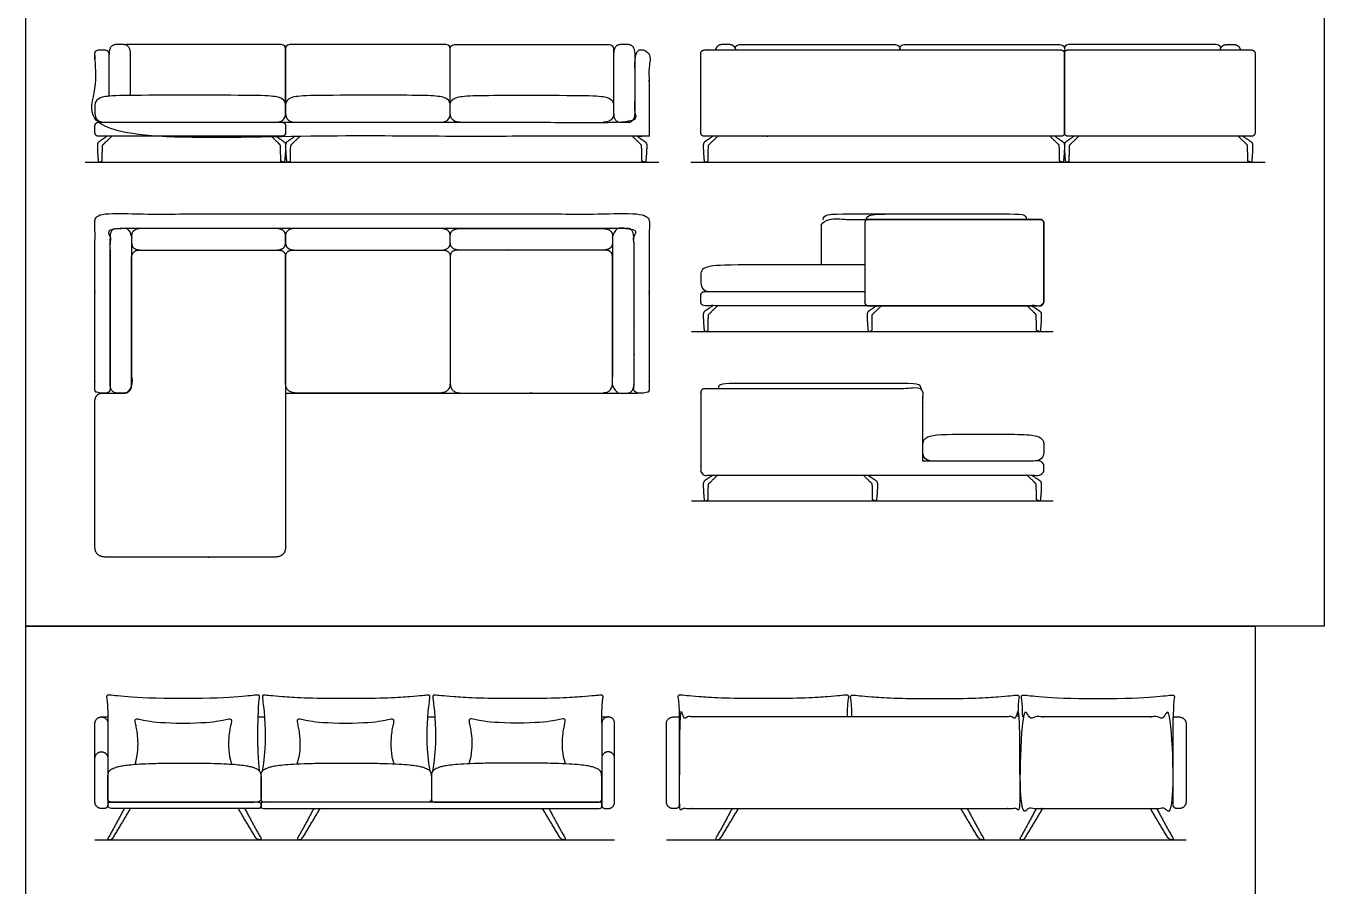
# Model space of a CAD drawing. Header units: metres. Extents: x 0 to 74.2, y -1.2 to 25.5.
# Drawn here: x 27.94 to 35.59, y 12.57 to 17.63 of the extents above; entities that cross this region are included whole.
import ezdxf

# ---------------------------------------------------------------- set-up
doc = ezdxf.new("R2010")
doc.units = ezdxf.units.M
doc.header["$MEASUREMENT"] = 0
for name, color, linetype, true_color in [('AG-DIAGRAM', 7, 'Continuous', 0xfecc66), ('AG-FURNITURE', 7, 'Continuous', 0x66ccff), ('X-VPRT', 6, 'Continuous', 0xff00ff)]:
    doc.layers.add(name, color=color, linetype=linetype, true_color=true_color)

msp = doc.modelspace()

# ---------------------------------------------------------------- linework, layer by layer
at = {"layer": 'AG-DIAGRAM'}
for points in [[(28.2895, 16.8323), (31.6674, 16.8323)], [(31.8555, 16.8323), (35.2387, 16.8323)], [(31.8593, 15.8353), (33.9903, 15.8353)], [(31.8593, 14.8384), (33.9903, 14.8384)], [(28.3465, 12.8445), (31.4072, 12.8445)], [(31.712, 12.8445), (34.7727, 12.8445)]]:
    msp.add_lwpolyline(points, dxfattribs=at)
at = {"layer": 'AG-FURNITURE'}
for p, q in [((28.4058, 17.0672), (29.4098, 17.0672)), ((29.517, 16.3154), (30.391, 16.3154)), ((31.3466, 16.3154), (30.4866, 16.3154)), ((31.9745, 16.0703), (32.8804, 16.0703)), ((29.4691, 15.4734), (31.5417, 15.4734)), ((28.3846, 13.5675), (28.422, 13.5675)), ((29.3081, 13.5675), (29.3453, 13.5675)), ((30.3067, 13.5675), (30.3486, 13.5675)), ((31.3316, 13.5675), (31.3691, 13.5675)), ((31.7882, 13.5597), (31.7882, 13.5584))]:
    msp.add_line(p, q, dxfattribs=at)
msp.add_lwpolyline([(31.3945, 15.5337), (31.3945, 16.2748)], dxfattribs=at)
for points, degree, knots in [([(28.556, 17.2251), (28.556, 17.2746), (28.556, 17.29), (28.556, 17.3173), (28.556, 17.4641), (28.556, 17.5244), (28.5127, 17.5244), (28.4925, 17.5244), (28.4723, 17.5244), (28.429, 17.5244), (28.429, 17.4641), (28.429, 17.3173), (28.429, 17.29), (28.429, 17.2739), (28.429, 17.2206)], 2, [37.178192, 37.178192, 37.178192, 43.116835, 43.116835, 53.666358, 53.666358, 56.958622, 56.958622, 58.550095, 58.550095, 61.842359, 61.842359, 72.391882, 72.391882, 78.597189, 78.597189, 78.597189]), ([(29.4691, 17.1653), (29.4691, 17.2783), (29.4691, 17.3912), (29.4691, 17.5041), (29.4691, 17.5244), (29.4282, 17.5244), (29.3827, 17.5244), (29.0627, 17.5244), (29.0378, 17.5244), (29.0146, 17.5244), (28.993, 17.5244), (28.5859, 17.5244), (28.5554, 17.5244), (28.527, 17.5244), (28.5212, 17.5238)], 3, [-1.111408, -1.111408, -1.111408, -1.111408, 0, 0, 0, 7.300255, 14.600509, 14.600509, 14.600509, 15.156872, 15.156872, 15.156872, 23.013489, 25.322326, 25.322326, 25.322326, 25.322326]), ([(30.4388, 17.1653), (30.4388, 17.2783), (30.4388, 17.3912), (30.4388, 17.5041), (30.4388, 17.5244), (30.3978, 17.5244), (30.3524, 17.5244), (30.0324, 17.5244), (30.0074, 17.5244), (29.9842, 17.5244), (29.9627, 17.5244), (29.5556, 17.5244), (29.5101, 17.5244), (29.4691, 17.5244), (29.4691, 17.5041), (29.4691, 17.3912), (29.4691, 17.2783), (29.4691, 17.1653)], 3, [-1.111408, -1.111408, -1.111408, -1.111408, 0, 0, 0, 7.300255, 14.600509, 14.600509, 14.600509, 15.156872, 15.156872, 15.156872, 23.013489, 30.313744, 30.313744, 30.313744, 31.425152, 31.425152, 31.425152, 31.425152]), ([(30.4388, 17.1653), (30.4388, 17.2783), (30.4388, 17.3912), (30.4388, 17.5041), (30.4388, 17.5244), (30.4798, 17.5244), (30.5252, 17.5244), (30.8452, 17.5244), (30.8702, 17.5244), (30.8933, 17.5244), (30.9149, 17.5244), (31.3144, 17.5244), (31.3598, 17.5244), (31.4008, 17.5244), (31.4008, 17.5041), (31.4008, 17.3912), (31.4008, 17.2783), (31.4008, 17.1653)], 3, [-1.111408, -1.111408, -1.111408, -1.111408, 0, 0, 0, 7.300255, 14.600509, 14.600509, 14.600509, 15.156872, 15.156872, 15.156872, 23.013489, 30.313744, 30.313744, 30.313744, 31.425152, 31.425152, 31.425152, 31.425152]), ([(31.5278, 17.29), (31.5278, 17.2627), (31.5278, 17.1276), (31.5278, 17.0672), (31.4845, 17.0672), (31.4643, 17.0672), (31.4441, 17.0672), (31.4008, 17.0672), (31.4008, 17.1276), (31.4008, 17.2627), (31.4008, 17.29), (31.4008, 17.3173), (31.4008, 17.4641), (31.4008, 17.5244), (31.4441, 17.5244), (31.4643, 17.5244), (31.4845, 17.5244), (31.5278, 17.5244), (31.5278, 17.4641), (31.5278, 17.3173), (31.5278, 17.29)], 2, [13.841787, 13.841787, 13.841787, 24.391311, 24.391311, 27.683574, 27.683574, 29.275047, 29.275047, 32.567311, 32.567311, 43.116835, 43.116835, 53.666358, 53.666358, 56.958622, 56.958622, 58.550095, 58.550095, 61.842359, 61.842359, 72.391882, 72.391882, 72.391882]), ([(32.1214, 17.4927), (32.1128, 17.5244), (32.0814, 17.5244), (32.0612, 17.5244), (32.041, 17.5244), (32.0096, 17.5244), (32.001, 17.4927)], 2, [54.570494, 54.570494, 54.570494, 56.958622, 56.958622, 58.550095, 58.550095, 60.938222, 60.938222, 60.938222]), ([(32.1171, 17.5041), (32.1171, 17.5244), (32.1581, 17.5244), (32.2035, 17.5244), (32.6168, 17.5244), (33.0003, 17.5244), (33.0458, 17.5244), (33.0867, 17.5244), (33.0867, 17.5041), (33.0867, 17.5003), (33.0867, 17.4965), (33.0867, 17.4927)], 3, [-29.201019, -29.201019, -29.201019, -29.201019, -21.900764, -14.600509, -14.600509, -14.600509, -7.300255, 0, 0, 0, 0.037447, 0.037447, 0.037447, 0.037447]), ([(33.0867, 17.4927), (33.0867, 17.4965), (33.0867, 17.5003), (33.0867, 17.5041), (33.0867, 17.5244), (33.1277, 17.5244), (33.1732, 17.5244), (33.5566, 17.5244), (33.97, 17.5244), (34.0154, 17.5244), (34.0564, 17.5244), (34.0564, 17.5041), (34.0564, 17.5003), (34.0564, 17.4965), (34.0564, 17.4725)], 3, [-0.037447, -0.037447, -0.037447, -0.037447, 0, 0, 0, 7.300255, 14.600509, 14.600509, 14.600509, 21.900764, 29.201019, 29.201019, 29.201019, 29.238466, 29.238466, 29.238466, 29.238466]), ([(34.9771, 17.5041), (34.9771, 17.5244), (34.9362, 17.5244), (34.8907, 17.5244), (34.4774, 17.5244), (34.1428, 17.5244), (34.0973, 17.5244), (34.0564, 17.5244), (34.0564, 17.5041), (34.0564, 17.5003), (34.0564, 17.4965), (34.0564, 17.4927)], 3, [-29.201019, -29.201019, -29.201019, -29.201019, -21.900764, -14.600509, -14.600509, -14.600509, -7.300255, 0, 0, 0, 0.037447, 0.037447, 0.037447, 0.037447]), ([(34.9728, 17.4927), (34.9814, 17.5244), (35.0128, 17.5244), (35.033, 17.5244), (35.0532, 17.5244), (35.0846, 17.5244), (35.0932, 17.4927)], 2, [54.570494, 54.570494, 54.570494, 56.958622, 56.958622, 58.550095, 58.550095, 60.938222, 60.938222, 60.938222]), ([(31.9354, 17.4927), (31.9564, 17.4927), (31.9775, 17.4927), (32.584, 17.4927), (34.0362, 17.4927)], 2, [59.746132, 59.746132, 59.746132, 61.405505, 61.405505, 98.01377, 98.01377, 98.01377]), ([(35.1167, 17.4927), (35.1167, 17.4927), (35.1167, 17.4927), (35.1378, 17.4927), (35.1589, 17.4927)], 2, [155.032079, 155.032079, 155.032079, 155.03208, 155.03208, 156.691453, 156.691453, 156.691453]), ([(29.4098, 17.0672), (29.4691, 17.0672), (29.4691, 17.1452), (29.4691, 17.1481), (29.4691, 17.1545), (29.4691, 17.226), (29.298, 17.226), (28.9021, 17.226), (28.5177, 17.226), (28.3465, 17.226), (28.3465, 17.1545), (28.3465, 17.1481), (28.3465, 17.1452), (28.3465, 17.0672), (28.4058, 17.0672)], 3, [0, 0, 0, 0, 4.417297, 8.834594, 13.251891, 17.669188, 22.086485, 22.086485, 22.086485, 26.503782, 30.921079, 35.338376, 39.755673, 44.17297, 44.17297, 44.17297, 44.17297]), ([(30.3794, 17.0672), (30.4388, 17.0672), (30.4388, 17.1452), (30.4388, 17.1481), (30.4388, 17.1545), (30.4388, 17.226), (30.2676, 17.226), (30.0324, 17.226), (29.6403, 17.226), (29.4691, 17.226), (29.4691, 17.1545), (29.4691, 17.1481), (29.4691, 17.1452), (29.4691, 17.0672), (29.5285, 17.0672)], 3, [0, 0, 0, 0, 4.417297, 8.834594, 13.251891, 17.669188, 22.086485, 22.086485, 22.086485, 26.503782, 30.921079, 35.338376, 39.755673, 44.17297, 44.17297, 44.17297, 44.17297]), ([(30.4981, 17.0672), (30.4388, 17.0672), (30.4388, 17.1452), (30.4388, 17.1481), (30.4388, 17.1545), (30.4388, 17.226), (30.61, 17.226), (30.8452, 17.226), (31.2296, 17.226), (31.4008, 17.226), (31.4008, 17.1545), (31.4008, 17.1481), (31.4008, 17.1452), (31.4008, 17.0672), (31.3415, 17.0672)], 3, [0, 0, 0, 0, 4.417297, 8.834594, 13.251891, 17.669188, 22.086485, 22.086485, 22.086485, 26.503782, 30.921079, 35.338376, 39.755673, 44.17297, 44.17297, 44.17297, 44.17297]), ([(28.4176, 16.9847), (28.3885, 16.9652), (28.371, 16.9535), (28.3606, 16.9466), (28.3606, 16.9304), (28.3606, 16.8845), (28.3669, 16.8323), (28.3749, 16.8323), (28.3892, 16.8386), (28.3892, 16.8833), (28.3911, 16.9325), (28.4134, 16.9541), (28.4451, 16.9847)], 2, [-2.148467, -2.148467, -2.148467, -0.490427, -0.490427, 0.637285, 0.637285, 4.686402, 4.686402, 5.704101, 5.704101, 9.462658, 9.462658, 11.904997, 11.904997, 11.904997]), ([(29.4122, 16.9847), (29.4413, 16.9652), (29.4588, 16.9535), (29.4691, 16.9466), (29.4691, 16.9304), (29.4691, 16.8845), (29.4628, 16.8323), (29.4549, 16.8323), (29.4406, 16.8386), (29.4406, 16.8833), (29.4386, 16.9325), (29.4163, 16.9541), (29.3847, 16.9847)], 2, [-2.148467, -2.148467, -2.148467, -0.490427, -0.490427, 0.637285, 0.637285, 4.686402, 4.686402, 5.704101, 5.704101, 9.462658, 9.462658, 11.904997, 11.904997, 11.904997]), ([(29.5261, 16.9847), (29.497, 16.9652), (29.4795, 16.9535), (29.4691, 16.9466), (29.4691, 16.9304), (29.4691, 16.8845), (29.4755, 16.8323), (29.4834, 16.8323), (29.4977, 16.8386), (29.4977, 16.8833), (29.4997, 16.9325), (29.5219, 16.9541), (29.5536, 16.9847)], 2, [-2.148467, -2.148467, -2.148467, -0.490427, -0.490427, 0.637285, 0.637285, 4.686402, 4.686402, 5.704101, 5.704101, 9.462658, 9.462658, 11.904997, 11.904997, 11.904997]), ([(31.5393, 16.9847), (31.5684, 16.9652), (31.5859, 16.9535), (31.5962, 16.9466), (31.5962, 16.9304), (31.5962, 16.8845), (31.5899, 16.8323), (31.5819, 16.8323), (31.5676, 16.8386), (31.5676, 16.8833), (31.5657, 16.9325), (31.5434, 16.9541), (31.5118, 16.9847)], 2, [-2.148467, -2.148467, -2.148467, -0.490427, -0.490427, 0.637285, 0.637285, 4.686402, 4.686402, 5.704101, 5.704101, 9.462658, 9.462658, 11.904997, 11.904997, 11.904997]), ([(31.9863, 16.9847), (31.9572, 16.9652), (31.9397, 16.9535), (31.9293, 16.9466), (31.9293, 16.9304), (31.9293, 16.8845), (31.9356, 16.8323), (31.9436, 16.8323), (31.9579, 16.8386), (31.9579, 16.8833), (31.9598, 16.9325), (31.9821, 16.9541), (32.0138, 16.9847)], 2, [-2.148467, -2.148467, -2.148467, -0.490427, -0.490427, 0.637285, 0.637285, 4.686402, 4.686402, 5.704101, 5.704101, 9.462658, 9.462658, 11.904997, 11.904997, 11.904997]), ([(34.0362, 16.9847), (33.64, 16.9847), (32.6422, 16.9847), (32.6295, 16.9847), (32.6168, 16.9847), (32.6041, 16.9847), (32.5914, 16.9847), (32.1888, 16.9847), (31.9354, 16.9847)], 2, [2.051859, 2.051859, 2.051859, 16.883521, 16.883521, 17.883521, 17.883521, 18.883521, 18.883521, 38.838208, 38.838208, 38.838208]), ([(33.9994, 16.9847), (34.0285, 16.9652), (34.046, 16.9535), (34.0564, 16.9466), (34.0564, 16.9304), (34.0564, 16.8845), (34.05, 16.8323), (34.0421, 16.8323), (34.0278, 16.8386), (34.0278, 16.8833), (34.0259, 16.9325), (34.0036, 16.9541), (33.9719, 16.9847)], 2, [-2.148467, -2.148467, -2.148467, -0.490427, -0.490427, 0.637285, 0.637285, 4.686402, 4.686402, 5.704101, 5.704101, 9.462658, 9.462658, 11.904997, 11.904997, 11.904997]), ([(34.1133, 16.9847), (34.0842, 16.9652), (34.0667, 16.9535), (34.0564, 16.9466), (34.0564, 16.9304), (34.0564, 16.8845), (34.0627, 16.8323), (34.0707, 16.8323), (34.085, 16.8386), (34.085, 16.8833), (34.0869, 16.9325), (34.1092, 16.9541), (34.1408, 16.9847)], 2, [-2.148467, -2.148467, -2.148467, -0.490427, -0.490427, 0.637285, 0.637285, 4.686402, 4.686402, 5.704101, 5.704101, 9.462658, 9.462658, 11.904997, 11.904997, 11.904997]), ([(35.108, 16.9847), (35.1371, 16.9652), (35.1546, 16.9535), (35.1649, 16.9466), (35.1649, 16.9304), (35.1649, 16.8845), (35.1586, 16.8323), (35.1506, 16.8323), (35.1363, 16.8386), (35.1363, 16.8833), (35.1344, 16.9325), (35.1121, 16.9541), (35.0805, 16.9847)], 2, [-2.148467, -2.148467, -2.148467, -0.490427, -0.490427, 0.637285, 0.637285, 4.686402, 4.686402, 5.704101, 5.704101, 9.462658, 9.462658, 11.904997, 11.904997, 11.904997]), ([(32.6351, 16.4922), (32.6428, 16.5275), (32.6485, 16.5275), (32.8062, 16.5275), (33.2203, 16.5275), (33.3139, 16.5275), (33.4074, 16.5275), (33.501, 16.5275), (33.5945, 16.5275), (33.6881, 16.5275), (33.8204, 16.5275), (33.826, 16.5275), (33.833, 16.4957)], 3, [0, 0, 0, 0, 17.531226, 17.531226, 17.531226, 28.580352, 28.580352, 28.580352, 39.629478, 39.629478, 39.629478, 57.160704, 57.160704, 57.160704, 57.160704]), ([(32.8891, 16.4922), (32.8968, 16.5275), (32.9025, 16.5275), (33.1268, 16.5275), (33.2203, 16.5275), (33.3139, 16.5275), (33.4074, 16.5275), (33.501, 16.5275), (33.5945, 16.5275), (33.6881, 16.5275), (33.8204, 16.5275), (33.826, 16.5275), (33.833, 16.4957)], 3, [0, 0, 0, 0, 17.531226, 17.531226, 17.531226, 28.580352, 28.580352, 28.580352, 39.629478, 39.629478, 39.629478, 57.160704, 57.160704, 57.160704, 57.160704]), ([(28.4354, 15.6962), (28.4354, 15.6688), (28.4354, 15.5337), (28.4354, 15.4734), (28.4786, 15.4734), (28.4989, 15.4734), (28.5191, 15.4734), (28.5624, 15.4734), (28.5624, 15.5337), (28.5624, 15.6688), (28.5624, 15.6962), (28.5624, 15.7235), (28.5624, 16.3815), (28.5624, 16.4419), (28.5191, 16.4419), (28.4989, 16.4419), (28.4786, 16.4419), (28.4354, 16.4419), (28.4354, 16.3815), (28.4354, 15.7235), (28.4354, 15.6962)], 2, [13.841787, 13.841787, 13.841787, 24.391311, 24.391311, 27.683574, 27.683574, 29.275047, 29.275047, 32.567311, 32.567311, 43.116835, 43.116835, 53.666358, 53.666358, 56.958622, 56.958622, 58.550095, 58.550095, 61.842359, 61.842359, 72.391882, 72.391882, 72.391882]), ([(28.9992, 16.4419), (29.1025, 16.4419), (29.113, 16.4419), (29.1403, 16.4419), (29.4088, 16.4419), (29.4691, 16.4419), (29.4691, 16.3986), (29.4691, 16.3784), (29.4691, 16.3582), (29.4691, 16.3149), (29.4088, 16.3149), (29.1403, 16.3149), (29.113, 16.3149), (29.1025, 16.3149), (28.9992, 16.3149), (28.8959, 16.3149), (28.8855, 16.3149), (28.8581, 16.3149), (28.6227, 16.3149), (28.5624, 16.3149), (28.5624, 16.3582), (28.5624, 16.3784), (28.5624, 16.3986), (28.5624, 16.4419), (28.6227, 16.4419), (28.8581, 16.4419), (28.8855, 16.4419), (28.8959, 16.4419), (28.9992, 16.4419)], 2, [68.344925, 68.344925, 68.344925, 72.391882, 72.391882, 82.941406, 82.941406, 86.233669, 86.233669, 87.825142, 87.825142, 91.117406, 91.117406, 101.66693, 101.66693, 105.713887, 105.713887, 109.760844, 109.760844, 120.310367, 120.310367, 123.602631, 123.602631, 125.194104, 125.194104, 128.486368, 128.486368, 139.035891, 139.035891, 143.082848, 143.082848, 143.082848]), ([(29.9689, 16.4419), (30.0722, 16.4419), (30.0827, 16.4419), (30.11, 16.4419), (30.3784, 16.4419), (30.4388, 16.4419), (30.4388, 16.3986), (30.4388, 16.3784), (30.4388, 16.3582), (30.4388, 16.3149), (30.3784, 16.3149), (30.11, 16.3149), (30.0827, 16.3149), (30.0722, 16.3149), (29.9689, 16.3149), (29.8656, 16.3149), (29.8551, 16.3149), (29.8278, 16.3149), (29.5295, 16.3149), (29.4691, 16.3149), (29.4691, 16.3582), (29.4691, 16.3784), (29.4691, 16.3986), (29.4691, 16.4419), (29.5295, 16.4419), (29.8278, 16.4419), (29.8551, 16.4419), (29.8656, 16.4419), (29.9689, 16.4419)], 2, [68.344925, 68.344925, 68.344925, 72.391882, 72.391882, 82.941406, 82.941406, 86.233669, 86.233669, 87.825142, 87.825142, 91.117406, 91.117406, 101.66693, 101.66693, 105.713887, 105.713887, 109.760844, 109.760844, 120.310367, 120.310367, 123.602631, 123.602631, 125.194104, 125.194104, 128.486368, 128.486368, 139.035891, 139.035891, 143.082848, 143.082848, 143.082848]), ([(30.9087, 16.4419), (30.8054, 16.4419), (30.7949, 16.4419), (30.7676, 16.4419), (30.4991, 16.4419), (30.4388, 16.4419), (30.4388, 16.3986), (30.4388, 16.3784), (30.4388, 16.3582), (30.4388, 16.3149), (30.4991, 16.3149), (30.7676, 16.3149), (30.7949, 16.3149), (30.8054, 16.3149), (30.9087, 16.3149), (31.012, 16.3149), (31.0225, 16.3149), (31.199, 16.3149), (31.3341, 16.3149), (31.3945, 16.3149), (31.3945, 16.3582), (31.3945, 16.3784), (31.3945, 16.3986), (31.3945, 16.4419), (31.3341, 16.4419), (31.199, 16.4419), (31.0225, 16.4419), (31.012, 16.4419), (30.9087, 16.4419)], 2, [68.344925, 68.344925, 68.344925, 72.391882, 72.391882, 82.941406, 82.941406, 86.233669, 86.233669, 87.825142, 87.825142, 91.117406, 91.117406, 101.66693, 101.66693, 105.713887, 105.713887, 109.760844, 109.760844, 120.310367, 120.310367, 123.602631, 123.602631, 125.194104, 125.194104, 128.486368, 128.486368, 139.035891, 139.035891, 143.082848, 143.082848, 143.082848]), ([(31.5215, 15.6962), (31.5215, 15.6688), (31.5215, 15.5337), (31.5215, 15.4734), (31.4782, 15.4734), (31.458, 15.4734), (31.4377, 15.4734), (31.3945, 15.4734), (31.3945, 15.5337), (31.3945, 15.6688), (31.3945, 15.6962), (31.3945, 15.7235), (31.3945, 16.3815), (31.3945, 16.4419), (31.4377, 16.4419), (31.458, 16.4419), (31.4782, 16.4419), (31.5215, 16.4419), (31.5215, 16.3815), (31.5215, 15.7235), (31.5215, 15.6962)], 2, [13.841787, 13.841787, 13.841787, 24.391311, 24.391311, 27.683574, 27.683574, 29.275047, 29.275047, 32.567311, 32.567311, 43.116835, 43.116835, 53.666358, 53.666358, 56.958622, 56.958622, 58.550095, 58.550095, 61.842359, 61.842359, 72.391882, 72.391882, 72.391882]), ([(30.391, 16.3154), (30.4388, 16.3154), (30.4388, 16.2748), (30.4388, 15.9043), (30.4388, 15.5337), (30.4388, 15.4734), (30.371, 15.4734), (29.979, 15.4734), (29.9689, 15.4734), (29.9588, 15.4734), (29.5369, 15.4734), (29.4691, 15.4734), (29.4691, 15.5337), (29.4691, 15.9043), (29.4691, 16.2748), (29.4691, 16.3154), (29.517, 16.3154)], 2, [0, 0, 0, 3.481085, 3.481085, 5.912389, 5.912389, 9.204653, 9.204653, 10.000389, 10.000389, 10.796126, 10.796126, 14.088389, 14.088389, 16.519693, 16.519693, 20.000778, 20.000778, 20.000778]), ([(30.4866, 16.3154), (30.4388, 16.3154), (30.4388, 16.2748), (30.4388, 15.9043), (30.4388, 15.5337), (30.4388, 15.4734), (30.5066, 15.4734), (30.8986, 15.4734), (30.9087, 15.4734), (30.9188, 15.4734), (31.3267, 15.4734), (31.3945, 15.4734), (31.3945, 15.5337)], 2, [0, 0, 0, 3.481085, 3.481085, 5.912389, 5.912389, 9.204653, 9.204653, 10.000389, 10.000389, 10.796126, 10.796126, 14.088389, 14.088389, 14.088389]), ([(32.8804, 16.229), (32.0804, 16.229), (31.9152, 16.2282), (31.9152, 16.1575), (31.9152, 16.1512), (31.9152, 16.1482), (31.9152, 16.0703), (31.9745, 16.0703)], 3, [22.24018, 22.24018, 22.24018, 22.24018, 26.503782, 30.921079, 35.338376, 39.755673, 44.17297, 44.17297, 44.17297, 44.17297]), ([(31.9863, 15.9877), (31.9572, 15.9683), (31.9397, 15.9566), (31.9293, 15.9496), (31.9293, 15.9335), (31.9293, 15.8876), (31.9356, 15.8353), (31.9436, 15.8353), (31.9579, 15.8417), (31.9579, 15.8863), (31.9598, 15.9355), (31.9821, 15.9571), (32.0138, 15.9877)], 2, [-2.148467, -2.148467, -2.148467, -0.490427, -0.490427, 0.637285, 0.637285, 4.686402, 4.686402, 5.704101, 5.704101, 9.462658, 9.462658, 11.904997, 11.904997, 11.904997]), ([(32.9515, 15.9877), (32.9224, 15.9683), (32.9049, 15.9566), (32.8945, 15.9496), (32.8945, 15.9335), (32.8945, 15.8876), (32.9008, 15.8353), (32.9088, 15.8353), (32.9231, 15.8417), (32.9231, 15.8863), (32.925, 15.9355), (32.9473, 15.9571), (32.979, 15.9877)], 2, [-2.148467, -2.148467, -2.148467, -0.490427, -0.490427, 0.637285, 0.637285, 4.686402, 4.686402, 5.704101, 5.704101, 9.462658, 9.462658, 11.904997, 11.904997, 11.904997]), ([(33.8634, 15.9877), (33.8925, 15.9683), (33.91, 15.9566), (33.9203, 15.9496), (33.9203, 15.9335), (33.9203, 15.8876), (33.914, 15.8353), (33.906, 15.8353), (33.8917, 15.8417), (33.8917, 15.8863), (33.8898, 15.9355), (33.8675, 15.9571), (33.8359, 15.9877)], 2, [-2.148467, -2.148467, -2.148467, -0.490427, -0.490427, 0.637285, 0.637285, 4.686402, 4.686402, 5.704101, 5.704101, 9.462658, 9.462658, 11.904997, 11.904997, 11.904997]), ([(33.8634, 15.9877), (33.8925, 15.9683), (33.91, 15.9566), (33.9203, 15.9496), (33.9203, 15.9335), (33.9203, 15.8876), (33.914, 15.8353), (33.906, 15.8353), (33.8917, 15.8417), (33.8917, 15.8863), (33.8898, 15.9355), (33.8675, 15.9571), (33.8359, 15.9877)], 2, [-2.148467, -2.148467, -2.148467, -0.490427, -0.490427, 0.637285, 0.637285, 4.686402, 4.686402, 5.704101, 5.704101, 9.462658, 9.462658, 11.904997, 11.904997, 11.904997]), ([(33.2145, 15.4952), (33.2068, 15.5305), (33.2011, 15.5305), (33.0434, 15.5305), (32.6293, 15.5305), (32.5358, 15.5305), (32.4422, 15.5305), (32.3487, 15.5305), (32.2551, 15.5305), (32.1616, 15.5305), (32.0292, 15.5305), (32.0236, 15.5305), (32.0167, 15.4988)], 3, [0, 0, 0, 0, 17.531226, 17.531226, 17.531226, 28.580352, 28.580352, 28.580352, 39.629478, 39.629478, 39.629478, 57.160704, 57.160704, 57.160704, 57.160704]), ([(33.2826, 15.0733), (33.2233, 15.0733), (33.2233, 15.1513), (33.2233, 15.1542), (33.2233, 15.1606), (33.2233, 15.2321), (33.3945, 15.2321), (33.5275, 15.2321), (33.7633, 15.2321), (33.9345, 15.2321), (33.9345, 15.1606), (33.9345, 15.1542), (33.9345, 15.1513), (33.9345, 15.0733), (33.8751, 15.0733)], 3, [0, 0, 0, 0, 4.417297, 8.834594, 13.251891, 17.669188, 22.086485, 22.086485, 22.086485, 26.503782, 30.921079, 35.338376, 39.755673, 44.17297, 44.17297, 44.17297, 44.17297]), ([(31.9863, 14.9908), (31.9572, 14.9713), (31.9397, 14.9596), (31.9293, 14.9527), (31.9293, 14.9365), (31.9293, 14.8906), (31.9356, 14.8384), (31.9436, 14.8384), (31.9579, 14.8447), (31.9579, 14.8894), (31.9598, 14.9386), (31.9821, 14.9602), (32.0138, 14.9908)], 2, [-2.148467, -2.148467, -2.148467, -0.490427, -0.490427, 0.637285, 0.637285, 4.686402, 4.686402, 5.704101, 5.704101, 9.462658, 9.462658, 11.904997, 11.904997, 11.904997]), ([(32.8982, 14.9908), (32.9273, 14.9714), (32.9448, 14.9596), (32.9551, 14.9527), (32.9551, 14.9365), (32.9551, 14.8907), (32.9488, 14.8384), (32.9408, 14.8384), (32.9265, 14.8448), (32.9265, 14.8894), (32.9246, 14.9386), (32.9023, 14.9602), (32.8707, 14.9908)], 2, [-2.148467, -2.148467, -2.148467, -0.490427, -0.490427, 0.637285, 0.637285, 4.686402, 4.686402, 5.704101, 5.704101, 9.462658, 9.462658, 11.904997, 11.904997, 11.904997]), ([(33.8634, 14.9908), (33.8925, 14.9713), (33.91, 14.9596), (33.9203, 14.9527), (33.9203, 14.9365), (33.9203, 14.8906), (33.914, 14.8384), (33.906, 14.8384), (33.8917, 14.8447), (33.8917, 14.8894), (33.8898, 14.9386), (33.8675, 14.9602), (33.8359, 14.9908)], 2, [-2.148467, -2.148467, -2.148467, -0.490427, -0.490427, 0.637285, 0.637285, 4.686402, 4.686402, 5.704101, 5.704101, 9.462658, 9.462658, 11.904997, 11.904997, 11.904997]), ([(29.4014, 14.5082), (29.0094, 14.5082), (28.9992, 14.5082), (28.9891, 14.5082), (28.4142, 14.5082)], 2, [32.072891, 32.072891, 32.072891, 32.868627, 32.868627, 33.664364, 33.664364, 33.664364]), ([(29.3081, 13.5675), (29.3096, 13.6421), (29.3172, 13.6902), (29.3174, 13.6992), (29.2225, 13.687), (29.0309, 13.6752), (28.6997, 13.6752), (28.5081, 13.687), (28.4132, 13.6992), (28.4135, 13.6901), (28.4213, 13.6406), (28.4227, 13.5299)], 3, [1.04768, 1.04768, 1.04768, 1.04768, 1.36707, 1.759742, 2.152414, 2.545086, 2.545086, 2.937758, 3.33043, 3.723102, 4.0535, 4.0535, 4.0535, 4.0535]), ([(29.826, 13.675), (29.6087, 13.675), (29.4173, 13.6868), (29.3307, 13.699), (29.331, 13.69), (29.3437, 13.594), (29.3515, 13.4652), (29.3505, 13.3769), (29.3321, 13.248)], 3, [-0.000384, -0.000384, -0.000384, -0.000384, 0.391903, 0.784575, 1.177247, 1.496637, 1.496637, 2.523038, 2.523038, 2.523038, 2.523038]), ([(30.32, 13.248), (30.3015, 13.3769), (30.3005, 13.4652), (30.3083, 13.594), (30.321, 13.69), (30.3213, 13.699), (30.2347, 13.6868), (30.0433, 13.675), (29.826, 13.675)], 3, [-2.523807, -2.523807, -2.523807, -2.523807, -1.497406, -1.497406, -1.178016, -0.785344, -0.392672, -0.000384, -0.000384, -0.000384, -0.000384]), ([(31.331, 13.5299), (31.3325, 13.6404), (31.3403, 13.6899), (31.3406, 13.699), (31.2456, 13.6868), (31.0541, 13.675), (30.6185, 13.675), (30.427, 13.6868), (30.334, 13.699), (30.3343, 13.69), (30.347, 13.594), (30.3548, 13.4652), (30.3538, 13.3769), (30.3354, 13.248)], 3, [-1.508414, -1.508414, -1.508414, -1.508414, -1.178016, -0.785344, -0.392672, 0, 0, 0.392672, 0.785344, 1.178016, 1.497406, 1.497406, 2.523807, 2.523807, 2.523807, 2.523807]), ([(32.7779, 13.5675), (32.7794, 13.6421), (32.7869, 13.6902), (32.7872, 13.6992), (32.6923, 13.687), (32.5007, 13.6752), (32.0652, 13.6752), (31.8736, 13.687), (31.7787, 13.6992), (31.779, 13.6901), (31.7868, 13.6406), (31.7882, 13.5596)], 3, [-1.497406, -1.497406, -1.497406, -1.497406, -1.178016, -0.785344, -0.392672, 0, 0, 0.392672, 0.785344, 1.178016, 1.508414, 1.508414, 1.508414, 1.508414]), ([(32.805, 13.5675), (32.8036, 13.6421), (32.796, 13.6902), (32.7957, 13.6992), (32.8907, 13.687), (33.0822, 13.6752), (33.5044, 13.6752), (33.6959, 13.687), (33.7909, 13.6992), (33.7906, 13.6902), (33.783, 13.6421), (33.7816, 13.5675)], 3, [-1.497406, -1.497406, -1.497406, -1.497406, -1.178016, -0.785344, -0.392672, 0, 0, 0.392672, 0.785344, 1.178016, 1.497406, 1.497406, 1.497406, 1.497406]), ([(33.811, 13.5675), (33.8095, 13.6421), (33.802, 13.6902), (33.8017, 13.6992), (33.8966, 13.687), (34.0882, 13.6752), (34.4194, 13.6752), (34.611, 13.687), (34.7059, 13.6992), (34.7056, 13.6901), (34.6979, 13.6406), (34.6965, 13.5596)], 3, [-1.497406, -1.497406, -1.497406, -1.497406, -1.178016, -0.785344, -0.392672, 0, 0, 0.392672, 0.785344, 1.178016, 1.508414, 1.508414, 1.508414, 1.508414]), ([(28.5834, 13.2886), (28.6015, 13.3506), (28.601, 13.4628), (28.5851, 13.5272), (28.581, 13.5526), (28.594, 13.5593), (28.6325, 13.5451), (28.756, 13.5313), (28.8667, 13.5313), (28.9774, 13.5313), (29.1009, 13.5451), (29.1393, 13.5593), (29.1524, 13.5526), (29.1483, 13.5272), (29.1324, 13.4629), (29.1319, 13.3512), (29.1497, 13.2897)], 3, [-1.849079, -1.849079, -1.849079, -1.849079, -1.565237, -1.252189, -0.939142, -0.626095, -0.313047, 0, 0, 0, 0.313047, 0.626095, 0.939142, 1.252189, 1.565237, 1.847442, 1.847442, 1.847442, 1.847442]), ([(29.5378, 13.2912), (29.5571, 13.3482), (29.5567, 13.4624), (29.5407, 13.5272), (29.5366, 13.5526), (29.5496, 13.5593), (29.5881, 13.5451), (29.7116, 13.5313), (29.8223, 13.5313)], 3, [-1.855306, -1.855306, -1.855306, -1.855306, -1.565237, -1.252189, -0.939142, -0.626095, -0.313047, 0, 0, 0, 0]), ([(29.8223, 13.5313), (29.9329, 13.5313), (30.0565, 13.5451), (30.0949, 13.5593), (30.108, 13.5526), (30.1039, 13.5272), (30.0879, 13.4624), (30.0875, 13.3485), (30.1067, 13.2915)], 3, [0, 0, 0, 0, 0.313047, 0.626095, 0.939142, 1.252189, 1.565237, 1.854738, 1.854738, 1.854738, 1.854738]), ([(30.8331, 13.5313), (30.7224, 13.5313), (30.5989, 13.5451), (30.5604, 13.5593), (30.5473, 13.5526), (30.5515, 13.5272), (30.5675, 13.4624), (30.5679, 13.3485), (30.5487, 13.2915)], 3, [0, 0, 0, 0, 0.313047, 0.626095, 0.939142, 1.252189, 1.565237, 1.854738, 1.854738, 1.854738, 1.854738]), ([(31.1176, 13.2912), (31.0983, 13.3482), (31.0986, 13.4624), (31.1147, 13.5272), (31.1188, 13.5526), (31.1057, 13.5593), (31.0673, 13.5451), (30.9437, 13.5313), (30.8331, 13.5313)], 3, [-1.855306, -1.855306, -1.855306, -1.855306, -1.565237, -1.252189, -0.939142, -0.626095, -0.313047, 0, 0, 0, 0])]:
    msp.add_open_spline(points, degree=degree, knots=knots, dxfattribs=at)
for points, weights, degree, knots in [([(29.4098, 17.0672), (30.1236, 17.0672), (31.5151, 17.0672), (31.5278, 17.0672), (31.5278, 17.0799), (31.5278, 17.2762), (31.5278, 17.4725), (31.5278, 17.4927), (31.548, 17.4927), (31.5691, 17.4927), (31.5902, 17.4927), (31.6104, 17.4927), (31.6104, 17.4725), (31.6104, 17.2387), (31.6104, 17.0049), (31.6104, 16.9847), (31.5902, 16.9847), (28.3667, 16.9847), (28.3465, 16.9847), (28.3465, 17.0049), (28.3465, 17.2387), (28.3465, 17.4725), (28.3465, 17.4927), (28.3667, 17.4927), (28.3877, 17.4927), (28.4088, 17.4927), (28.429, 17.4927), (28.429, 17.4725), (28.429, 17.3465), (28.429, 17.2206)], [0.949094325794, 1, 1, 0.707106781187, 1, 1, 1, 0.707106781187, 1, 1, 1, 0.707106781187, 1, 1, 1, 0.707106781187, 1, 1, 0.707106781187, 1, 1, 1, 0.707106781187, 1, 1, 1, 0.707106781187, 1, 1, 1], 2, [2.202307, 2.202307, 2.202307, 11.908125, 11.908125, 12.693523, 12.693523, 28.14821, 28.14821, 29.397485, 29.397485, 31.056858, 31.056858, 32.306134, 32.306134, 50.715507, 50.715507, 51.964782, 93.874155, 93.874155, 95.123431, 95.123431, 113.532804, 113.532804, 114.782079, 114.782079, 116.441452, 116.441452, 117.690728, 117.690728, 127.608435, 127.608435, 127.608435]), ([(29.9689, 16.4419), (29.3382, 16.4419), (28.4556, 16.4419), (28.4354, 16.4419), (28.4354, 16.4217), (28.4354, 15.9576), (28.4354, 15.4936), (28.4354, 15.4734), (28.4152, 15.4734), (28.3909, 15.4734), (28.3667, 15.4734), (28.3465, 15.4734), (28.3465, 15.4936), (28.3465, 16.0004), (28.3465, 16.5073), (28.3465, 16.5275), (28.3667, 16.5275), (29.2969, 16.5275), (29.9689, 16.5275)], [1, 1, 1, 0.707106781187, 1, 1, 1, 0.707106781187, 1, 1, 1, 0.707106781187, 1, 1, 1, 0.707106781187, 1, 1, 1], 2, [70.51051, 70.51051, 70.51051, 78.984405, 78.984405, 80.23368, 80.23368, 115.468375, 115.468375, 116.71765, 116.71765, 118.49064, 118.49064, 119.739915, 119.739915, 158.941874, 158.941874, 160.19115, 160.19115, 173.64355, 173.64355, 173.64355]), ([(29.9689, 16.5275), (30.6409, 16.5275), (31.5902, 16.5275), (31.6104, 16.5275), (31.6104, 16.5073), (31.6104, 16.0004), (31.6104, 15.4936), (31.6104, 15.4734), (31.5902, 15.4734), (31.5659, 15.4734), (31.5417, 15.4734), (31.5215, 15.4734), (31.5215, 15.4936), (31.5215, 15.9576), (31.5215, 16.4217), (31.5215, 16.4419), (31.5013, 16.4419), (30.5996, 16.4419), (29.9689, 16.4419)], [1, 1, 1, 0.707106781187, 1, 1, 1, 0.707106781187, 1, 1, 1, 0.707106781187, 1, 1, 1, 0.707106781187, 1, 1, 1], 2, [173.64355, 173.64355, 173.64355, 187.09595, 187.09595, 188.345226, 188.345226, 227.547185, 227.547185, 228.79646, 228.79646, 230.56945, 230.56945, 231.818725, 231.818725, 267.053419, 267.053419, 268.302695, 268.302695, 276.77659, 276.77659, 276.77659]), ([(32.6264, 16.229), (32.6264, 16.3523), (32.6264, 16.4755), (32.6264, 16.4957), (32.6466, 16.4957), (33.154, 16.4957), (33.4074, 16.4957), (33.6608, 16.4957), (33.9143, 16.4957)], [1, 1, 1, 0.707106781187, 1, 1, 1, 1, 1], 2, [29.224408, 29.224408, 29.224408, 38.930632, 38.930632, 40.179908, 40.179908, 60.134594, 60.134594, 80.089281, 80.089281, 80.089281]), ([(33.9143, 16.4957), (33.9345, 16.4957), (33.9345, 16.4755), (33.9345, 16.2417), (33.9345, 16.0079), (33.9345, 15.9877), (33.9143, 15.9877), (33.6608, 15.9877), (33.4074, 15.9877), (33.154, 15.9877), (32.9006, 15.9877), (32.8804, 15.9877), (32.8804, 16.0079), (32.8804, 16.2417), (32.8804, 16.4755), (32.8804, 16.4957), (32.9006, 16.4957), (33.154, 16.4957), (33.4074, 16.4957), (33.6608, 16.4957), (33.9143, 16.4957)], [1, 0.707106781187, 1, 1, 1, 0.707106781187, 1, 1, 1, 1, 1, 0.707106781187, 1, 1, 1, 0.707106781187, 1, 1, 1, 1, 1], 2, [-41.545314, -41.545314, -41.545314, -40.296038, -40.296038, -21.886665, -21.886665, -20.637389, -20.637389, -0.682703, -0.682703, 19.271984, 19.271984, 20.521259, 20.521259, 38.930632, 38.930632, 40.179908, 40.179908, 60.134594, 60.134594, 80.089281, 80.089281, 80.089281]), ([(33.9143, 16.4957), (33.9345, 16.4957), (33.9345, 16.4755), (33.9345, 16.2417), (33.9345, 16.0079), (33.9345, 15.9877), (33.9143, 15.9877), (33.6608, 15.9877), (33.4074, 15.9877), (33.2367, 15.9877), (32.9509, 15.9878)], [1, 0.707106781187, 1, 1, 1, 0.707106781187, 1, 1, 1, 1, 1], 2, [-41.545314, -41.545314, -41.545314, -40.296038, -40.296038, -21.886664, -21.886664, -20.637388, -20.637388, -0.682701, -0.682701, 12.755792, 12.755792, 12.755792]), ([(32.9509, 15.9878), (32.6956, 15.9877), (32.4422, 15.9877), (32.1888, 15.9877), (31.9354, 15.9877), (31.9152, 15.9877), (31.9152, 16.0079), (31.9152, 16.0344), (31.9152, 16.0501), (31.9152, 16.0703), (31.9354, 16.0703), (31.9549, 16.0703), (31.9745, 16.0703)], [0.965740065687, 1, 1, 1, 1, 0.707106781187, 1, 1, 1, 0.707106781187, 1, 1, 1], 2, [-20.715469, -20.715469, -20.715469, -0.735812, -0.735812, 19.243846, 19.243846, 20.494685, 20.494685, 38.927095, 38.927095, 40.177934, 40.177934, 41.721031, 41.721031, 41.721031]), ([(31.9354, 15.4988), (31.9152, 15.4988), (31.9152, 15.4786), (31.9152, 15.2448), (31.9152, 15.011), (31.9152, 14.9908), (31.9354, 14.9908), (32.1888, 14.9908), (32.4422, 14.9908), (32.6129, 14.9908), (32.8987, 14.9908)], [1, 0.707106781187, 1, 1, 1, 0.707106781187, 1, 1, 1, 1, 1], 2, [-41.545314, -41.545314, -41.545314, -40.296038, -40.296038, -21.886664, -21.886664, -20.637388, -20.637388, -0.682701, -0.682701, 12.755792, 12.755792, 12.755792]), ([(33.2233, 15.0733), (33.2233, 15.276), (33.2233, 15.4786), (33.2233, 15.4988), (33.2031, 15.4988), (32.6956, 15.4988), (32.4422, 15.4988), (32.1888, 15.4988), (31.9354, 15.4988)], [1, 1, 1, 0.707106781187, 1, 1, 1, 1, 1], 2, [22.975946, 22.975946, 22.975946, 38.930632, 38.930632, 40.179908, 40.179908, 60.134594, 60.134594, 80.089281, 80.089281, 80.089281]), ([(32.8987, 14.9908), (33.154, 14.9908), (33.4074, 14.9908), (33.6608, 14.9908), (33.9143, 14.9908), (33.9345, 14.9908), (33.9345, 15.011), (33.9345, 15.0375), (33.9345, 15.0531), (33.9345, 15.0733), (33.9143, 15.0733), (33.6608, 15.0733), (33.4074, 15.0733), (33.3153, 15.0733), (33.2233, 15.0733)], [0.965740065687, 1, 1, 1, 1, 0.707106781187, 1, 1, 1, 0.707106781187, 1, 1, 1, 1, 1], 2, [-20.715469, -20.715469, -20.715469, -0.743082, -0.743082, 19.229305, 19.229305, 20.479689, 20.479689, 38.905392, 38.905392, 40.155776, 40.155776, 60.128163, 60.128163, 67.384594, 67.384594, 67.384594]), ([(32.7915, 13.5675), (31.9699, 13.5675), (31.796, 13.5675), (31.7882, 13.5675), (31.7882, 13.5597), (31.7882, 13.0477), (31.7882, 13.0364), (31.7882, 13.0286), (31.796, 13.0286), (31.9699, 13.0286), (32.7915, 13.0286)], [1, 1, 1, 0.707106781187, 1, 1, 1, 0.707106781186, 1, 1, 1], 2, [-2.414337, -2.414337, -2.414337, -1.273297, -1.273297, -1.233042, -1.233042, -1.159296, -1.159296, -1.119041, -1.119041, 0.021998, 0.021998, 0.021998]), ([(32.7915, 13.0286), (33.6131, 13.0286), (33.787, 13.0286), (33.7948, 13.0286), (33.7948, 13.0364), (33.7948, 13.0477), (33.7948, 13.5597), (33.7948, 13.5675), (33.787, 13.5675), (33.6131, 13.5675), (32.7915, 13.5675)], [1, 1, 1, 0.707106781186, 1, 1, 1, 0.707106781187, 1, 1, 1], 2, [0.021998, 0.021998, 0.021998, 1.163038, 1.163038, 1.203293, 1.203293, 1.277039, 1.277039, 1.317294, 1.317294, 2.458333, 2.458333, 2.458333]), ([(34.2456, 13.5675), (34.5148, 13.5675), (34.6887, 13.5675), (34.6965, 13.5675), (34.6965, 13.5597), (34.6965, 13.0477), (34.6965, 13.0364), (34.6965, 13.0286), (34.6887, 13.0286), (34.5148, 13.0286), (33.9765, 13.0286), (33.8026, 13.0286), (33.7948, 13.0286), (33.7948, 13.0364), (33.7948, 13.0477), (33.7948, 13.5597), (33.7948, 13.5675), (33.8026, 13.5675), (33.9765, 13.5675), (34.2456, 13.5675)], [1, 1, 1, 0.707106781187, 1, 1, 1, 0.707106781186, 1, 1, 1, 1, 0.707106781186, 1, 1, 1, 0.707106781187, 1, 1, 1], 2, [-2.414337, -2.414337, -2.414337, -1.273297, -1.273297, -1.233042, -1.233042, -1.159296, -1.159296, -1.119041, -1.119041, 0.021998, 1.163038, 1.163038, 1.203293, 1.203293, 1.277039, 1.277039, 1.317294, 1.317294, 2.458333, 2.458333, 2.458333]), ([(28.3465, 13.3243), (28.3465, 13.4006), (28.3465, 13.5294), (28.3465, 13.5675), (28.3846, 13.5675), (28.4227, 13.5675), (28.4227, 13.5294), (28.4227, 13.4064), (28.4227, 13.3243)], [1, 1, 1, 0.707106781187, 1, 0.707106781186, 1, 1, 1], 2, [0.361362, 0.361362, 0.361362, 1.180318, 1.180318, 1.376668, 1.376668, 1.573017, 1.573017, 2.439302, 2.439302, 2.439302]), ([(31.4072, 13.3243), (31.4072, 13.4006), (31.4072, 13.5294), (31.4072, 13.5675), (31.3691, 13.5675), (31.331, 13.5675), (31.331, 13.5294), (31.331, 13.4064), (31.331, 13.3243)], [1, 1, 1, 0.707106781187, 1, 0.707106781186, 1, 1, 1], 2, [0.361362, 0.361362, 0.361362, 1.180318, 1.180318, 1.376668, 1.376668, 1.573017, 1.573017, 2.439302, 2.439302, 2.439302]), ([(31.712, 13.3243), (31.712, 13.4006), (31.712, 13.5294), (31.712, 13.5675), (31.755, 13.5674)], [1, 1, 1, 0.707106781187, 0.952430624998], 2, [4.485906, 4.485906, 4.485906, 5.318982, 5.318982, 5.518717, 5.518717, 5.518717]), ([(34.6965, 13.5584), (34.6965, 13.4064), (34.6965, 13.3243), (34.6965, 13.2013), (34.6965, 13.05), (34.6965, 13.0286), (34.7178, 13.0286), (34.7262, 13.0286), (34.7346, 13.0286), (34.7727, 13.0286), (34.7727, 13.0667), (34.7727, 13.1955), (34.7727, 13.3243), (34.7727, 13.4006), (34.7727, 13.5294), (34.7727, 13.5675), (34.7296, 13.5674), (34.7169, 13.5674), (34.7042, 13.5674), (34.6965, 13.5674), (34.6965, 13.5584)], [1, 1, 1, 1, 1, 0.707106781186, 1, 1, 1, 0.707106781187, 1, 1, 1, 1, 1, 0.707106781187, 0.952430624998, 0.952430624998, 0.952430624998, 0.673470153546, 1], 2, [1.573017, 1.573017, 1.573017, 2.440188, 2.440188, 3.307358, 3.307358, 3.417581, 3.417581, 3.472538, 3.472538, 3.669089, 3.669089, 4.488882, 4.488882, 5.308676, 5.308676, 5.522749, 5.522749, 5.606341, 5.606341, 5.646246, 5.646246, 5.646246]), ([(28.3465, 13.3243), (28.3465, 13.3624), (28.3846, 13.3624), (28.4227, 13.3624), (28.4227, 13.3243)], [1, 0.707106781187, 1, 0.707106781186, 1], 2, [1.1403063, 1.1403063, 1.1403063, 1.3366558, 1.3366558, 1.5330054, 1.5330054, 1.5330054]), ([(31.4072, 13.3243), (31.4072, 13.3624), (31.3691, 13.3624), (31.331, 13.3624), (31.331, 13.3243)], [1, 0.707106781187, 1, 0.707106781186, 1], 2, [1.1403063, 1.1403063, 1.1403063, 1.3366558, 1.3366558, 1.5330054, 1.5330054, 1.5330054]), ([(31.7882, 13.05), (31.7882, 13.0286), (31.7668, 13.0286), (31.7584, 13.0286), (31.7501, 13.0286), (31.712, 13.0286), (31.712, 13.0667), (31.712, 13.1955), (31.712, 13.3243)], [1, 0.707106781186, 1, 1, 1, 0.707106781187, 1, 1, 1], 2, [3.305587, 3.305587, 3.305587, 3.415698, 3.415698, 3.470599, 3.470599, 3.666949, 3.666949, 4.485906, 4.485906, 4.485906]), ([(28.8766, 13.0667), (29.0818, 13.0667), (29.1949, 13.0667), (29.308, 13.0667), (29.3176, 13.0667), (29.3244, 13.0735), (29.3244, 13.0831), (29.3244, 13.1264), (29.3244, 13.1696), (29.3244, 13.2128), (29.3244, 13.2434), (29.313, 13.2718), (29.1618, 13.296), (28.8766, 13.296), (28.5852, 13.296), (28.4341, 13.2718), (28.4227, 13.2434), (28.4227, 13.2128), (28.4227, 13.1696), (28.4227, 13.1264), (28.4227, 13.0831), (28.4227, 13.0735), (28.4294, 13.0667), (28.439, 13.0667), (28.5521, 13.0667), (28.6652, 13.0667), (28.8766, 13.0667)], [1, 1, 1, 1, 0.804737854125, 0.804737854125, 1, 1, 1, 1, 1, 1, 1, 1, 1, 1, 1, 1, 1, 1, 1, 0.804737854125, 0.804737854125, 1, 1, 1, 1], 3, [0, 0, 0, 0, 1.112913, 1.112913, 1.112913, 1.197349, 1.197349, 1.197349, 1.622871, 1.622871, 1.622871, 2.292306, 2.96174, 2.96174, 2.96174, 3.631174, 4.300608, 4.300608, 4.300608, 4.726131, 4.726131, 4.726131, 4.810566, 4.810566, 4.810566, 5.92348, 5.92348, 5.92348, 5.92348]), ([(29.826, 13.0667), (30.0851, 13.0667), (30.1982, 13.0667), (30.3113, 13.0667), (30.3209, 13.0667), (30.3277, 13.0735), (30.3277, 13.0831), (30.3277, 13.1264), (30.3277, 13.1696), (30.3277, 13.2128), (30.3277, 13.2434), (30.3163, 13.2718), (30.1651, 13.296), (29.826, 13.296), (29.4869, 13.296), (29.3358, 13.2718), (29.3244, 13.2434), (29.3244, 13.2128), (29.3244, 13.1696), (29.3244, 13.1264), (29.3244, 13.0831), (29.3244, 13.0735), (29.3311, 13.0667), (29.3407, 13.0667), (29.4538, 13.0667), (29.5669, 13.0667), (29.826, 13.0667)], [1, 1, 1, 1, 0.804737854125, 0.804737854125, 1, 1, 1, 1, 1, 1, 1, 1, 1, 1, 1, 1, 1, 1, 1, 0.804737854125, 0.804737854125, 1, 1, 1, 1], 3, [0, 0, 0, 0, 1.112913, 1.112913, 1.112913, 1.197349, 1.197349, 1.197349, 1.622871, 1.622871, 1.622871, 2.292306, 2.96174, 2.96174, 2.96174, 3.631174, 4.300608, 4.300608, 4.300608, 4.726131, 4.726131, 4.726131, 4.810566, 4.810566, 4.810566, 5.92348, 5.92348, 5.92348, 5.92348]), ([(30.8293, 13.0667), (30.5702, 13.0667), (30.4571, 13.0667), (30.344, 13.0667), (30.3344, 13.0667), (30.3277, 13.0735), (30.3277, 13.0831), (30.3277, 13.1264), (30.3277, 13.1696), (30.3277, 13.2128), (30.3277, 13.2434), (30.3391, 13.2718), (30.4902, 13.296), (30.8293, 13.296), (31.1684, 13.296), (31.3196, 13.2718), (31.331, 13.2434), (31.331, 13.2128), (31.331, 13.1696), (31.331, 13.1264), (31.331, 13.0831), (31.331, 13.0735), (31.3242, 13.0667), (31.3146, 13.0667), (31.2015, 13.0667), (31.0884, 13.0667), (30.8293, 13.0667)], [1, 1, 1, 1, 0.804737854125, 0.804737854125, 1, 1, 1, 1, 1, 1, 1, 1, 1, 1, 1, 1, 1, 1, 1, 0.804737854125, 0.804737854125, 1, 1, 1, 1], 3, [0, 0, 0, 0, 1.112913, 1.112913, 1.112913, 1.197349, 1.197349, 1.197349, 1.622871, 1.622871, 1.622871, 2.292306, 2.96174, 2.96174, 2.96174, 3.631174, 4.300608, 4.300608, 4.300608, 4.726131, 4.726131, 4.726131, 4.810566, 4.810566, 4.810566, 5.92348, 5.92348, 5.92348, 5.92348]), ([(28.9605, 13.0667), (28.7783, 13.0667), (28.6044, 13.0667), (28.4305, 13.0667), (28.4227, 13.0667), (28.4227, 13.0589), (28.4227, 13.0477), (28.4227, 13.0364), (28.4227, 13.0286), (28.4305, 13.0286), (28.6044, 13.0286), (28.7783, 13.0286), (29.1427, 13.0286), (29.3166, 13.0286), (29.3244, 13.0286), (29.3244, 13.0364), (29.3244, 13.0477), (29.3244, 13.0589), (29.3244, 13.0667), (29.3166, 13.0667), (29.1427, 13.0667), (28.9605, 13.0667)], [1, 1, 1, 1, 0.707106781187, 1, 1, 1, 0.707106781186, 1, 1, 1, 1, 1, 0.707106781186, 1, 1, 1, 0.707106781187, 1, 1, 1], 2, [-1.573816, -1.573816, -1.573816, -0.162776, 0.978264, 0.978264, 1.018519, 1.018519, 1.092265, 1.092265, 1.132519, 1.132519, 2.273559, 2.273559, 5.09564, 5.09564, 5.135895, 5.135895, 5.209641, 5.209641, 5.249895, 5.249895, 6.660936, 6.660936, 6.660936]), ([(28.5186, 13.0286), (28.4719, 12.9396), (28.4231, 12.8533), (28.4206, 12.849), (28.4266, 12.8445), (28.4348, 12.8445), (28.448, 12.8485), (28.5038, 12.9386), (28.5561, 13.0286)], [1, 1, 1, 0.906308079267, 1, 1, 1, 1, 1], 2, [0, 0, 0, 0.593209, 0.593209, 0.622906, 0.622906, 0.699133, 0.699133, 1.306333, 1.306333, 1.306333]), ([(29.2284, 13.0286), (29.2751, 12.9396), (29.324, 12.8533), (29.3264, 12.849), (29.3204, 12.8445), (29.3122, 12.8445), (29.2991, 12.8485), (29.2432, 12.9386), (29.191, 13.0286)], [1, 1, 1, 0.906308079267, 1, 1, 1, 1, 1], 2, [0, 0, 0, 0.593209, 0.593209, 0.622906, 0.622906, 0.699133, 0.699133, 1.306333, 1.306333, 1.306333]), ([(30.3277, 13.0667), (30.1179, 13.0667), (29.68, 13.0667), (29.5061, 13.0667), (29.3322, 13.0667), (29.3244, 13.0667), (29.3244, 13.0589), (29.3244, 13.0477), (29.3244, 13.0364), (29.3244, 13.0286), (29.3322, 13.0286), (29.5061, 13.0286), (29.68, 13.0286), (30.1179, 13.0286), (30.3277, 13.0286)], [1, 1, 1, 1, 1, 0.707106781187, 1, 1, 1, 0.707106781186, 1, 1, 1, 1, 1], 2, [-1.573816, -1.573816, -1.573816, -0.733296, -0.733296, 0.407744, 0.407744, 0.447999, 0.447999, 0.521745, 0.521745, 0.562, 0.562, 1.703039, 1.703039, 2.54356, 2.54356, 2.54356]), ([(29.6348, 13.0286), (29.588, 12.9396), (29.5392, 12.8533), (29.5367, 12.849), (29.5428, 12.8445), (29.5509, 12.8445), (29.5641, 12.8485), (29.62, 12.9386), (29.6722, 13.0286)], [1, 1, 1, 0.906308079267, 1, 1, 1, 1, 1], 2, [0, 0, 0, 0.593209, 0.593209, 0.622906, 0.622906, 0.699133, 0.699133, 1.306333, 1.306333, 1.306333]), ([(30.3277, 13.0286), (30.5374, 13.0286), (30.9754, 13.0286), (31.1493, 13.0286), (31.3232, 13.0286), (31.331, 13.0286), (31.331, 13.0364), (31.331, 13.0477), (31.331, 13.0589), (31.331, 13.0667), (31.3232, 13.0667), (31.1493, 13.0667), (30.9754, 13.0667), (30.5374, 13.0667), (30.3277, 13.0667)], [1, 1, 1, 1, 1, 0.707106781186, 1, 1, 1, 0.707106781187, 1, 1, 1, 1, 1], 2, [2.54356, 2.54356, 2.54356, 3.38408, 3.38408, 4.52512, 4.52512, 4.565375, 4.565375, 4.639121, 4.639121, 4.679376, 4.679376, 5.820415, 5.820415, 6.660936, 6.660936, 6.660936]), ([(31.0206, 13.0286), (31.0673, 12.9396), (31.1161, 12.8533), (31.1186, 12.849), (31.1126, 12.8445), (31.1044, 12.8445), (31.0912, 12.8485), (31.0353, 12.9386), (30.9831, 13.0286)], [1, 1, 1, 0.906308079267, 1, 1, 1, 1, 1], 2, [0, 0, 0, 0.593209, 0.593209, 0.622906, 0.622906, 0.699133, 0.699133, 1.306333, 1.306333, 1.306333]), ([(32.0986, 13.0286), (32.0518, 12.9396), (32.003, 12.8533), (32.0005, 12.849), (32.0066, 12.8445), (32.0147, 12.8445), (32.0279, 12.8485), (32.0838, 12.9386), (32.136, 13.0286)], [1, 1, 1, 0.906308079267, 1, 1, 1, 1, 1], 2, [0, 0, 0, 0.593209, 0.593209, 0.622906, 0.622906, 0.699133, 0.699133, 1.306333, 1.306333, 1.306333]), ([(33.4844, 13.0286), (33.5311, 12.9396), (33.5799, 12.8533), (33.5824, 12.849), (33.5764, 12.8445), (33.5682, 12.8445), (33.555, 12.8485), (33.4991, 12.9386), (33.4469, 13.0286)], [1, 1, 1, 0.906308079267, 1, 1, 1, 1, 1], 2, [0, 0, 0, 0.593209, 0.593209, 0.622906, 0.622906, 0.699133, 0.699133, 1.306333, 1.306333, 1.306333]), ([(33.8907, 13.0286), (33.844, 12.9396), (33.7952, 12.8533), (33.7927, 12.849), (33.7987, 12.8445), (33.8069, 12.8445), (33.8201, 12.8485), (33.8759, 12.9386), (33.9282, 13.0286)], [1, 1, 1, 0.906308079267, 1, 1, 1, 1, 1], 2, [0, 0, 0, 0.593209, 0.593209, 0.622906, 0.622906, 0.699133, 0.699133, 1.306333, 1.306333, 1.306333]), ([(34.6005, 13.0286), (34.6472, 12.9396), (34.6961, 12.8533), (34.6985, 12.849), (34.6925, 12.8445), (34.6843, 12.8445), (34.6712, 12.8485), (34.6153, 12.9386), (34.5631, 13.0286)], [1, 1, 1, 0.906308079267, 1, 1, 1, 1, 1], 2, [0, 0, 0, 0.593209, 0.593209, 0.622906, 0.622906, 0.699133, 0.699133, 1.306333, 1.306333, 1.306333])]:
    msp.add_rational_spline(points, weights, degree=degree, knots=knots, dxfattribs=at)
for points, weights in [([(31.9152, 17.4725), (31.9152, 17.4927), (31.9354, 17.4927)], [1, 0.707106781187, 1]), ([(34.0362, 17.4927), (34.0564, 17.4927), (34.0564, 17.4725)], [1, 0.707106781187, 1]), ([(34.0564, 17.4725), (34.0564, 17.4927), (34.0766, 17.4927)], [1, 0.707106781187, 1]), ([(35.1589, 17.4927), (35.1791, 17.4927), (35.1791, 17.4725)], [1, 0.707106781187, 1]), ([(28.3465, 17.047), (28.3465, 17.0672), (28.3667, 17.0672)], [1, 0.707106780953, 1]), ([(29.4489, 17.0672), (29.4691, 17.0672), (29.4691, 17.047)], [1, 0.70710678142, 1]), ([(28.3667, 16.9847), (28.3465, 16.9847), (28.3465, 17.0049)], [1, 0.70710678142, 1]), ([(29.4691, 17.0049), (29.4691, 16.9847), (29.4489, 16.9847)], [1, 0.707106780953, 1]), ([(31.9354, 16.9847), (31.9152, 16.9847), (31.9152, 17.0049)], [1, 0.707106781187, 1]), ([(34.0564, 17.0049), (34.0564, 16.9847), (34.0362, 16.9847)], [1, 0.707106781186, 1]), ([(34.0766, 16.9847), (34.0564, 16.9847), (34.0564, 17.0049)], [1, 0.707106781187, 1]), ([(35.1791, 17.0049), (35.1791, 16.9847), (35.1589, 16.9847)], [1, 0.707106781187, 1]), ([(28.5624, 16.2721), (28.5624, 16.3154), (28.6056, 16.3154)], [1, 0.707106781187, 1]), ([(28.3465, 15.4301), (28.3465, 15.4734), (28.3897, 15.4734)], [1, 0.707106781187, 1]), ([(28.5191, 15.4734), (28.5624, 15.4734), (28.5624, 15.5167)], [1, 0.707106781187, 1]), ([(31.7804, 13.5674), (31.7882, 13.5674), (31.7882, 13.5597)], [1, 0.707106781187, 1]), ([(28.3846, 13.0286), (28.3465, 13.0286), (28.3465, 13.0667)], [1, 0.707106781187, 1]), ([(28.4227, 13.05), (28.4227, 13.0286), (28.4013, 13.0286)], [1, 0.707106781186, 1]), ([(31.331, 13.05), (31.331, 13.0286), (31.3523, 13.0286)], [1, 0.707106781186, 1]), ([(31.3691, 13.0286), (31.4072, 13.0286), (31.4072, 13.0667)], [1, 0.707106781187, 1])]:
    msp.add_rational_spline(points, weights, degree=2, dxfattribs=at)
for points in [[(31.9152, 17.0049), (31.9152, 17.2387), (31.9152, 17.4725)], [(34.0564, 17.0049), (34.0564, 17.2387), (34.0564, 17.4725)], [(34.0564, 17.4725), (34.0564, 17.2387), (34.0564, 17.0049)], [(34.0766, 17.4927), (35.0467, 17.4927), (35.1167, 17.4927)], [(35.1791, 17.4725), (35.1791, 17.2387), (35.1791, 17.0049)], [(28.3667, 17.0672), (28.9078, 17.0672), (29.4489, 17.0672)], [(28.3465, 17.0049), (28.3465, 17.026), (28.3465, 17.047)], [(29.4489, 16.9847), (28.9078, 16.9847), (28.3667, 16.9847)], [(29.4691, 17.047), (29.4691, 17.026), (29.4691, 17.0049)], [(35.1589, 16.9847), (35.0993, 16.9847), (34.0766, 16.9847)], [(28.6056, 16.3154), (29.0645, 16.3154), (29.4213, 16.3154)], [(29.4213, 16.3154), (29.4691, 16.3154), (29.4691, 16.2748)], [(31.3945, 16.2748), (31.3945, 16.3154), (31.3466, 16.3154)], [(28.5624, 15.5167), (28.5624, 15.8944), (28.5624, 16.2721)], [(29.4691, 16.2748), (29.4691, 15.9043), (29.4691, 14.5685)], [(28.3897, 15.4734), (28.4544, 15.4734), (28.5191, 15.4734)], [(28.3465, 14.5685), (28.3465, 15.0663), (28.3465, 15.4301)], [(28.4142, 14.5082), (28.3465, 14.5082), (28.3465, 14.5685)], [(29.4691, 14.5685), (29.4691, 14.5082), (29.4014, 14.5082)], [(29.3159, 13.2491), (29.3009, 13.392), (29.3081, 13.5675)], [(31.755, 13.5674), (31.7677, 13.5674), (31.7804, 13.5674)], [(31.7882, 13.5584), (31.7882, 13.4064), (31.7882, 13.3243)], [(28.3465, 13.0667), (28.3465, 13.1955), (28.3465, 13.3243)], [(28.4227, 13.3243), (28.4227, 13.2013), (28.4227, 13.05)], [(31.331, 13.3243), (31.331, 13.2013), (31.331, 13.05)], [(31.4072, 13.0667), (31.4072, 13.1955), (31.4072, 13.3243)], [(31.7882, 13.3243), (31.7882, 13.2013), (31.7882, 13.05)], [(28.4013, 13.0286), (28.3929, 13.0286), (28.3846, 13.0286)], [(31.3523, 13.0286), (31.3607, 13.0286), (31.3691, 13.0286)]]:
    msp.add_open_spline(points, degree=2, dxfattribs=at)
at = {"layer": 'X-VPRT'}
for points in [[(27.9401, 17.9308), (35.5855, 17.9308), (35.5855, 14.1018), (27.9401, 14.1018)], [(27.9401, 14.1018), (35.1791, 14.1018), (35.1791, 10.5331), (27.9401, 10.5331)]]:
    msp.add_lwpolyline(points, close=True, dxfattribs=at)

doc.saveas('drawing.dxf')
